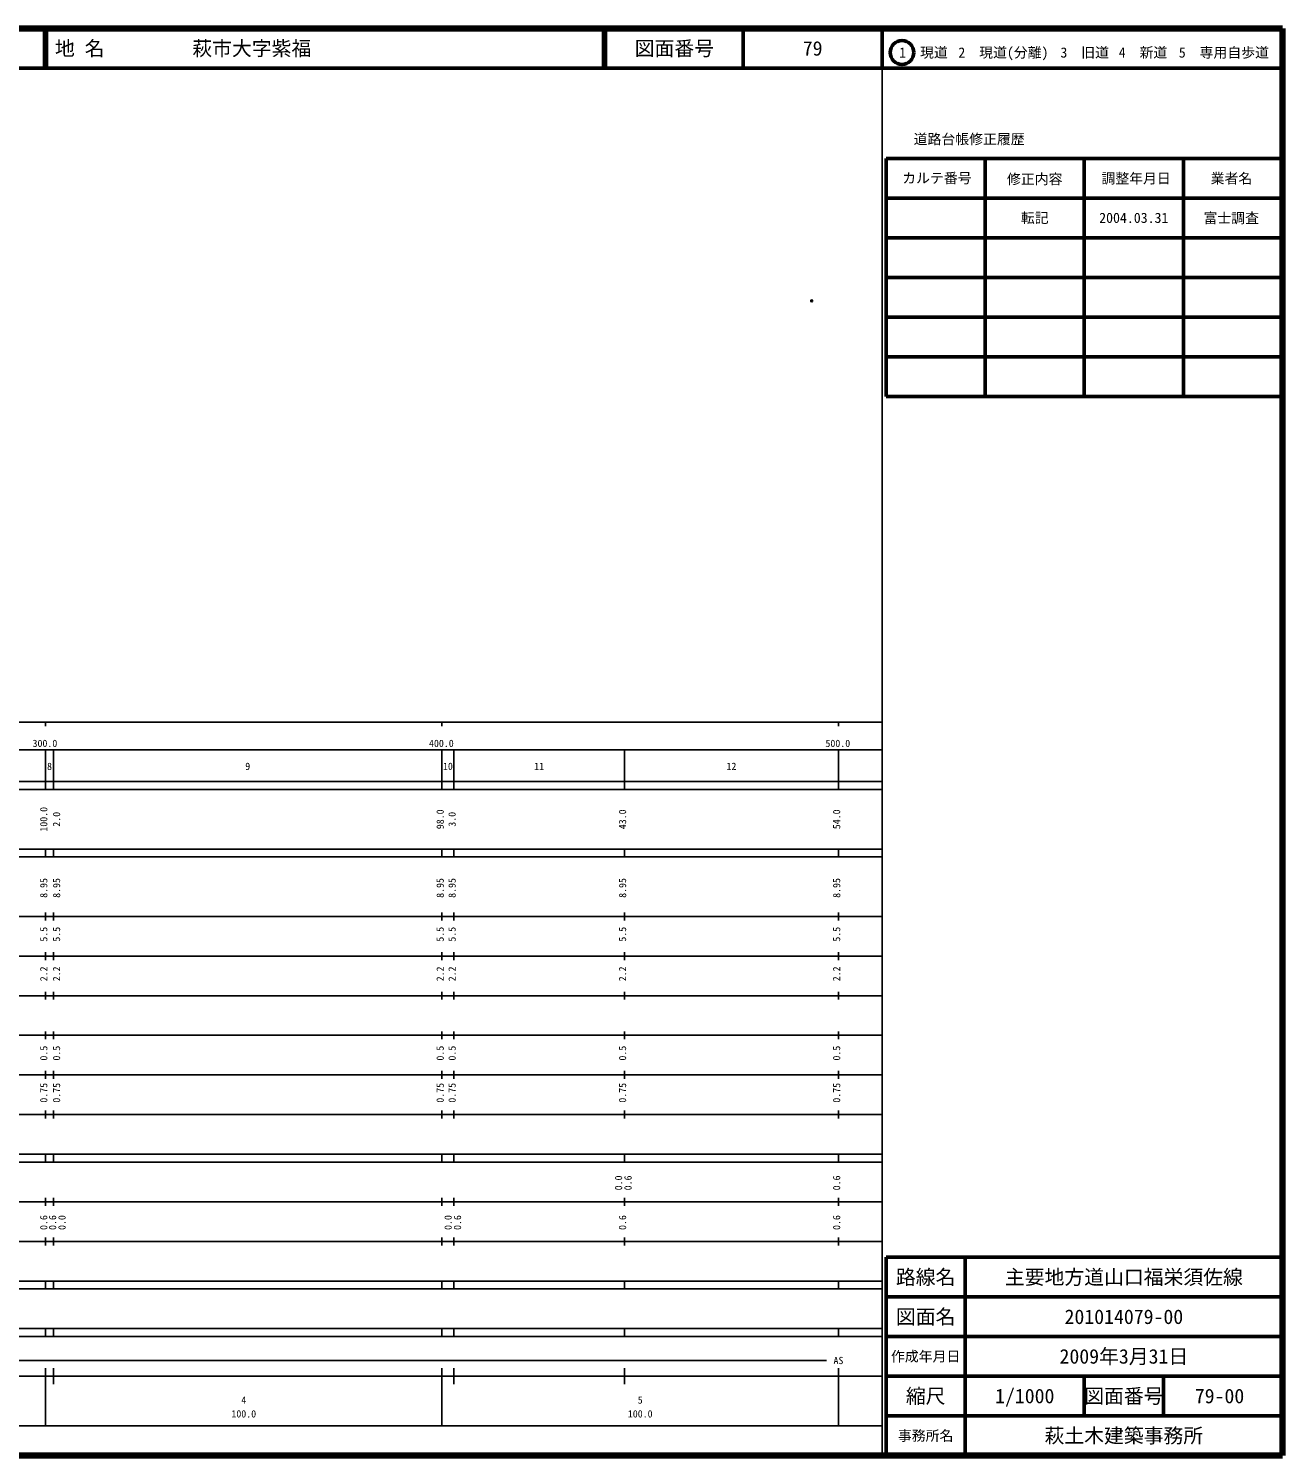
# Model space of a CAD drawing. Units: millimetres on the paper. Extents: x 40 to 680, y 20 to 380.
# Drawn here: x 363.7 to 680, y 20 to 380 of the extents above; entities that cross this region are included whole.
import ezdxf
from ezdxf.enums import TextEntityAlignment as Align

# ---------------------------------------------------------------- set-up
doc = ezdxf.new("R2010")
doc.units = ezdxf.units.MM
doc.header["$PDMODE"] = 32
doc.header["$PDSIZE"] = 0.5
doc.layers.add('M-OTRS', color=6, linetype='Continuous')
doc.layers.add('M-TTL-TXT', color=7, linetype='Continuous')
for name, color, linetype, lineweight in [('M-TTL', 2, 'Continuous', 140), ('M-TTL-BAND', 7, 'Continuous', 25), ('M-TTL-FRAM', 2, 'Continuous', 50), ('M-TTL-LINE', 7, 'Continuous', 50)]:
    doc.layers.add(name, color=color, linetype=linetype, lineweight=lineweight)
doc.styles.add('ＭＳ ゴシック', font='')
doc.styles.get('ＭＳ ゴシック').set_extended_font_data('MS Gothic')

msp = doc.modelspace()

# ---------------------------------------------------------------- linework, layer by layer
at = {"layer": 'M-OTRS'}
msp.add_point((561.248, 311.29), dxfattribs=at)
at = {"layer": 'M-TTL'}
for p, q in [((680, 380), (40, 380)), ((680, 20), (680, 380)), ((40, 20), (680, 20))]:
    msp.add_line(p, q, dxfattribs=at)
at = {"layer": 'M-TTL-BAND'}
for p, q in [((579, 20), (579, 370)), ((40, 205), (579, 205)), ((368, 205), (368, 204)), ((468, 205), (468, 204)), ((568, 205), (568, 204)), ((68, 198), (579, 198)), ((368, 188), (368, 198)), ((370, 188), (370, 198)), ((468, 188), (468, 198)), ((471, 188), (471, 198)), ((514, 188), (514, 198)), ((568, 188), (568, 198)), ((40, 190), (579, 190)), ((40, 188), (579, 188)), ((40, 173), (579, 173)), ((368, 171), (368, 173)), ((370, 171), (370, 173)), ((468, 171), (468, 173)), ((471, 171), (471, 173)), ((514, 171), (514, 173)), ((568, 171), (568, 173)), ((40, 171), (579, 171)), ((40, 156), (579, 156)), ((368, 155), (368, 157)), ((370, 155), (370, 157)), ((468, 155), (468, 157)), ((471, 155), (471, 157)), ((514, 155), (514, 157)), ((568, 155), (568, 157)), ((46, 146), (579, 146)), ((368, 145), (368, 147)), ((370, 145), (370, 147)), ((468, 145), (468, 147)), ((471, 145), (471, 147)), ((514, 145), (514, 147)), ((568, 145), (568, 147)), ((368, 135), (368, 137)), ((370, 135), (370, 137)), ((468, 135), (468, 137)), ((471, 135), (471, 137)), ((514, 135), (514, 137)), ((568, 135), (568, 137)), ((52, 136), (579, 136)), ((46, 126), (579, 126)), ((368, 125), (368, 127)), ((370, 125), (370, 127)), ((468, 125), (468, 127)), ((471, 125), (471, 127)), ((514, 125), (514, 127)), ((568, 125), (568, 127)), ((52, 116), (579, 116)), ((368, 115), (368, 117)), ((370, 115), (370, 117)), ((468, 115), (468, 117)), ((471, 115), (471, 117)), ((514, 115), (514, 117)), ((568, 115), (568, 117)), ((46, 106), (579, 106)), ((368, 105), (368, 107)), ((370, 105), (370, 107)), ((468, 105), (468, 107)), ((471, 105), (471, 107)), ((514, 105), (514, 107)), ((568, 105), (568, 107)), ((40, 96), (579, 96)), ((40, 94), (579, 94)), ((368, 94), (368, 96)), ((370, 94), (370, 96)), ((468, 94), (468, 96)), ((471, 94), (471, 96)), ((514, 94), (514, 96)), ((568, 94), (568, 96)), ((49, 84), (579, 84)), ((368, 83), (368, 85)), ((370, 83), (370, 85)), ((468, 83), (468, 85)), ((471, 83), (471, 85)), ((514, 83), (514, 85)), ((568, 83), (568, 85)), ((40, 74), (579, 74)), ((368, 73), (368, 75)), ((370, 73), (370, 75)), ((468, 73), (468, 75)), ((471, 73), (471, 75)), ((514, 73), (514, 75)), ((568, 73), (568, 75)), ((40, 64), (579, 64)), ((40, 62), (579, 62)), ((368, 62), (368, 64)), ((370, 62), (370, 64)), ((468, 62), (468, 64)), ((471, 62), (471, 64)), ((514, 62), (514, 64)), ((568, 62), (568, 64)), ((40, 52), (579, 52)), ((368, 50), (368, 52)), ((370, 50), (370, 52)), ((468, 50), (468, 52)), ((471, 50), (471, 52)), ((514, 50), (514, 52)), ((568, 50), (568, 52)), ((40, 50), (579, 50)), ((71, 44), (565, 44)), ((40, 40), (579, 40)), ((368, 27.5), (368, 42)), ((370, 38), (370, 42)), ((468, 27.5), (468, 42)), ((471, 38), (471, 42)), ((514, 38), (514, 42)), ((568, 27.5), (568, 42)), ((68, 27.5), (579, 27.5))]:
    msp.add_line(p, q, dxfattribs=at)
at = {"layer": 'M-TTL-FRAM'}
for p, q in [((580, 347.197), (580, 287.197)), ((580, 347.197), (680, 347.197)), ((580, 287.197), (680, 287.197)), ((680, 70), (580, 70)), ((580, 70), (580, 20))]:
    msp.add_line(p, q, dxfattribs=at)
at = {"layer": 'M-TTL-LINE'}
for p, q in [((367.75, 380), (367.75, 370)), ((368.25, 380), (368.25, 370)), ((508.747, 380), (508.747, 370)), ((509.247, 380), (509.247, 370)), ((543.997, 380), (543.997, 370)), ((579, 380), (579, 370)), ((40, 370), (680, 370)), ((605, 347.197), (605, 287.197)), ((630, 347.197), (630, 287.197)), ((655, 347.197), (655, 287.197)), ((580, 337.197), (680, 337.197)), ((580, 327.197), (680, 327.197)), ((580, 317.197), (680, 317.197)), ((580, 307.197), (680, 307.197)), ((580, 297.197), (680, 297.197)), ((600, 70), (600, 20)), ((680, 60), (580, 60)), ((680, 50), (580, 50)), ((680, 40), (580, 40)), ((630, 40), (630, 30)), ((650, 40), (650, 30)), ((680, 30), (580, 30))]:
    msp.add_line(p, q, dxfattribs=at)
msp.add_circle((584.031, 373.958), 3, dxfattribs=at)

# ---------------------------------------------------------------- texts
at = {"layer": 'M-TTL-BAND', "style": 'ＭＳ ゴシック'}
for s, p in [('300.0', (367.844, 198.195)), ('400.0', (467.844, 198.195)), ('500.0', (567.844, 198.195)), ('8', (369, 192.405)), ('9', (419, 192.405)), ('10', (469.5, 192.405)), ('11', (492.5, 192.405)), ('12', (541, 192.405)), ('AS', (568, 42.5)), ('4', (418, 32.523)), ('5', (518, 32.523)), ('100.0', (418, 29.033)), ('100.0', (518, 29.033))]:
    msp.add_text(s, height=1.833, dxfattribs=at).set_placement(p, align=Align.BOTTOM_CENTER)
for s, p in [('100.0', (369, 180.5)), ('2.0', (372.232, 180.5)), ('98.0', (469, 180.5)), ('3.0', (472, 180.5)), ('43.0', (515, 180.5)), ('54.0', (569, 180.5)), ('8.95', (369, 163.174)), ('8.95', (372.232, 163.174)), ('8.95', (469, 163.174)), ('8.95', (472, 163.174)), ('8.95', (515, 163.174)), ('8.95', (569, 163.174)), ('5.5', (369, 151.5)), ('5.5', (372.232, 151.5)), ('5.5', (469, 151.5)), ('5.5', (472, 151.5)), ('5.5', (515, 151.5)), ('5.5', (569, 151.5)), ('2.2', (369, 141.5)), ('2.2', (372.232, 141.5)), ('2.2', (469, 141.5)), ('2.2', (472, 141.5)), ('2.2', (515, 141.5)), ('2.2', (569, 141.5)), ('0.5', (369, 121.5)), ('0.5', (372.232, 121.5)), ('0.5', (469, 121.5)), ('0.5', (472, 121.5)), ('0.5', (515, 121.5)), ('0.5', (569, 121.5)), ('0.75', (369, 111.5)), ('0.75', (372.232, 111.5)), ('0.75', (469, 111.5)), ('0.75', (472, 111.5)), ('0.75', (515, 111.5)), ('0.75', (569, 111.5)), ('0.0', (514, 88.764)), ('0.6', (516.37, 88.764)), ('0.6', (569, 88.764)), ('0.6', (369, 78.764)), ('0.6', (371.232, 78.764)), ('0.0', (373.602, 78.764)), ('0.0', (471, 78.764)), ('0.6', (473.37, 78.764)), ('0.6', (515, 78.764)), ('0.6', (569, 78.764))]:
    msp.add_text(s, height=1.833, rotation=90, dxfattribs=at).set_placement(p, align=Align.BOTTOM_CENTER)
at = {"layer": 'M-TTL-TXT', "style": 'ＭＳ ゴシック'}
for s, p in [('地 名', (370.38, 375)), ('萩市大字紫福', (405.024, 375))]:
    msp.add_text(s, height=3.666, dxfattribs=at).set_placement(p, align=Align.MIDDLE_LEFT)
for s, height, p in [('図面番号', 3.666, (526.622, 375)), ('79', 3.666, (561.497, 375)), ('1\u3000現道', 2.566, (589.448, 373.958)), ('2\u3000現道(分離)', 2.566, (609.619, 373.958)), ('3\u3000旧道', 2.566, (630.121, 373.958)), ('4\u3000新道', 2.566, (644.824, 373.958)), ('5\u3000専用自歩道', 2.566, (665.228, 373.958)), ('道路台帳修正履歴', 2.566, (600.968, 352.113)), ('カルテ番号', 2.566, (592.839, 342.277)), ('修正内容', 2.566, (617.509, 342.023)), ('調整年月日', 2.566, (643.089, 342.197)), ('業者名', 2.566, (667.134, 342.197)), ('転記', 2.566, (617.5, 332.245)), ('2004.03.31', 2.566, (642.5, 332.245)), ('富士調査', 2.566, (667.077, 332.189)), ('路線名', 3.666, (590, 65)), ('路線名', 3.666, (590, 65)), ('主要地方道山口福栄須佐線', 3.666, (640, 65)), ('図面名', 3.666, (590, 55)), ('図面名', 3.666, (590, 55)), ('201014079-00', 3.666, (640, 55)), ('2009年3月31日', 3.666, (640, 45)), ('作成年月日', 2.566, (590, 45)), ('作成年月日', 2.566, (590, 45)), ('縮尺', 3.666, (590, 35)), ('縮尺', 3.666, (590, 35)), ('1/1000', 3.666, (615, 35)), ('図面番号', 3.666, (640, 35)), ('図面番号', 3.666, (640, 35)), ('79-00', 3.666, (664.125, 35)), ('事務所名', 2.566, (590, 25)), ('事務所名', 2.566, (590, 25)), ('萩土木建築事務所', 3.666, (640, 25))]:
    msp.add_text(s, height=height, dxfattribs=at).set_placement(p, align=Align.MIDDLE_CENTER)

doc.saveas('drawing.dxf')
